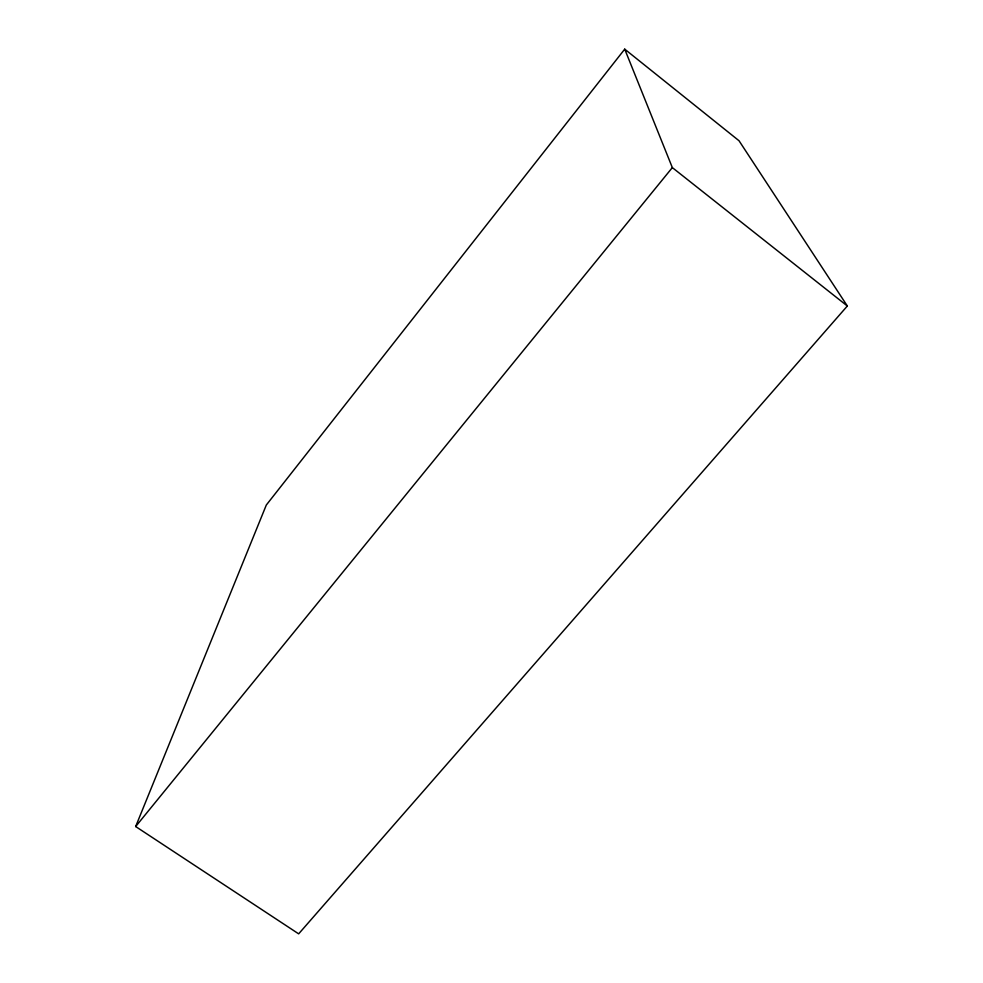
<?xml version="1.0" encoding="UTF-8"?>
<svg xmlns="http://www.w3.org/2000/svg" width="983" height="983" viewBox="0 0 983 983"><rect width="100%" height="100%" fill="white"/><g stroke="black" fill="none" stroke-linecap="round" stroke-linejoin="round"><path stroke-width="1.47" d="M135.666 826.531L266.307 505.029L624.721 49.15L739.032 140.753L847.334 305.996L298.66 933.85L135.666 826.531L672.335 167.602L624.721 49.15M672.335 167.602L847.334 305.996"/></g></svg>
